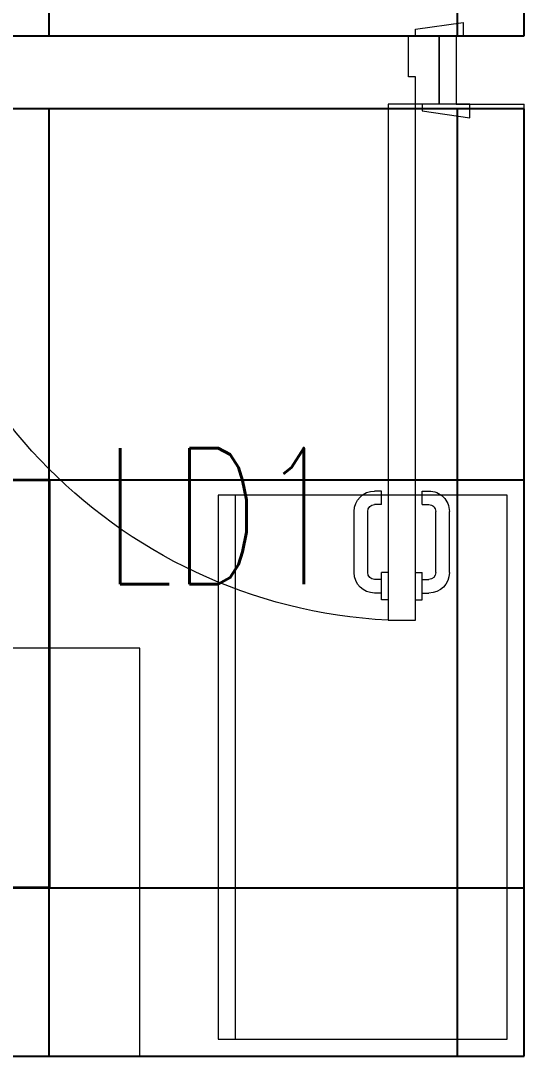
# Model space of a CAD drawing. Header units: inches. Extents: x -12418 to 57169, y -29325 to 19878.
# Drawn here: x 8358 to 9098, y -6247 to -4725 of the extents above; entities that cross this region are included whole.
import ezdxf
from ezdxf.enums import TextEntityAlignment as Align

# ---------------------------------------------------------------- set-up
doc = ezdxf.new("R2010")
doc.units = ezdxf.units.IN
doc.header["$LTSCALE"] = 25
doc.header["$MEASUREMENT"] = 0
doc.linetypes.add('DASHDOT', pattern=[25.4, 12.7, -6.35, 0, -6.35])
doc.layers.get('0').update_dxf_attribs({"color": 8})
doc.layers.add('00-Ground Floor$0$False Ceiling', color=251, linetype='Continuous')
for name, color, linetype, lineweight in [('00-Ground Floor$0$LOADING', 253, 'Continuous', 5), ('00-Ground Floor$0$NEW Wall', 166, 'Continuous', 5), ('00-Ground Floor$0$Walls', 251, 'Continuous', 5), ('00-Ground Floor$0$Wooden Joinery', 251, 'Continuous', 5), ('E-LITE-CIRC-NUMB', 6, 'Continuous', 25), ('E-LITE-CLNG', 150, 'Continuous', 35), ('E-LITE-CLNG-CNDT', 6, 'DASHDOT', 35), ('E-LITE-CTRL', 6, 'Continuous', 25), ('E-LITE-IDEN', 6, 'Continuous', 25)]:
    doc.layers.add(name, color=color, linetype=linetype, lineweight=lineweight)
doc.styles.add('DC_Simplex', font='SIMPLEX.shx', dxfattribs={"width": 0.7})

# ---------------------------------------------------------------- blocks, each defined once
blk = doc.blocks.new('*X470')
at = {"color": 0}
for p, q in [((5, 3), (5, 3)), ((5, 3), (5, 3)), ((5, 3), (5, 3)), ((5, 3), (5, 3)), ((5, 3), (5, 3)), ((5, 3), (5, 3)), ((5, 3), (5, 3)), ((5, 3), (5, 3)), ((5, 3), (5, 3)), ((5, 3), (5, 3)), ((5, 3), (5, 3)), ((5, 3), (5, 3)), ((5, 3), (5, 3)), ((5, 3), (5, 3)), ((5, 3), (5, 3)), ((5, 3), (5, 3)), ((5, 3), (5, 3)), ((5, 3), (5, 3)), ((5, 3), (5, 3)), ((5, 3), (5, 3)), ((5, 3), (5, 3)), ((5, 3), (5, 3)), ((5, 3), (5, 3)), ((5, 3), (5, 3)), ((5, 3), (5, 3)), ((5, 3), (5, 3)), ((5, 3), (5, 3)), ((5, 3), (5, 3)), ((5, 3), (5, 3)), ((5, 3), (5, 3)), ((5, 3), (5, 3)), ((5, 3), (5, 3)), ((5, 3), (5, 3)), ((5, 3), (5, 3)), ((5, 3), (5, 3)), ((5, 3), (5, 3)), ((5, 3), (5, 3)), ((5, 3), (5, 3)), ((5, 3), (5, 3)), ((5, 3), (5, 3)), ((5, 3), (5, 3)), ((5, 3), (5, 3)), ((5, 3), (5, 3)), ((5, 3), (5, 3)), ((5, 3), (5, 3)), ((5, 3), (5, 3)), ((5, 3), (5, 3)), ((5, 3), (5, 3)), ((5, 3), (5, 3)), ((5, 3), (5, 3)), ((5, 3), (5, 3)), ((5, 3), (5, 3)), ((5, 3), (5, 3)), ((5, 3), (5, 3)), ((5, 3), (5, 3)), ((5, 3), (5, 3)), ((5, 3), (5, 3)), ((5, 3), (5, 3)), ((5, 3), (5, 3)), ((5, 3), (5, 3)), ((5, 3), (5, 3)), ((5, 3), (5, 3)), ((5, 3), (5, 3)), ((5, 3), (5, 3)), ((5, 3), (5, 3)), ((5, 3), (5, 3)), ((6, 3), (5, 3)), ((5, 3), (5, 3)), ((6, 3), (5, 3)), ((5, 3), (5, 3)), ((6, 3), (5, 3)), ((5, 3), (5, 3)), ((6, 3), (5, 3)), ((5, 3), (5, 3)), ((5, 3), (5, 3)), ((5, 3), (5, 3)), ((5, 3), (5, 3)), ((5, 3), (5, 3)), ((5, 3), (5, 3)), ((5, 3), (5, 3)), ((5, 3), (5, 3)), ((5, 3), (5, 3)), ((5, 3), (5, 3)), ((5, 3), (5, 3)), ((5, 3), (5, 3)), ((5, 3), (5, 3)), ((5, 3), (5, 3)), ((5, 3), (5, 3)), ((5, 3), (5, 3)), ((5, 3), (5, 3)), ((5, 3), (5, 3)), ((5, 3), (5, 3)), ((5, 3), (5, 3)), ((5, 3), (5, 3)), ((5, 3), (5, 3)), ((5, 3), (5, 3)), ((6, 3), (6, 3)), ((6, 3), (6, 3)), ((6, 3), (6, 3)), ((6, 3), (6, 3)), ((6, 3), (6, 3)), ((6, 3), (6, 3)), ((6, 3), (6, 3)), ((6, 3), (6, 3)), ((6, 3), (6, 3)), ((6, 3), (6, 3)), ((6, 3), (6, 3)), ((6, 3), (6, 3)), ((6, 3), (6, 3)), ((6, 3), (6, 3)), ((6, 3), (6, 3)), ((6, 3), (6, 3)), ((6, 3), (6, 3)), ((6, 3), (6, 3)), ((6, 3), (6, 3)), ((6, 3), (6, 3)), ((6, 3), (6, 3)), ((6, 3), (6, 3)), ((6, 3), (6, 3)), ((6, 3), (6, 3)), ((6, 3), (6, 3)), ((6, 3), (6, 3)), ((6, 3), (6, 3)), ((6, 3), (6, 3)), ((6, 3), (6, 3)), ((6, 3), (6, 3)), ((6, 3), (6, 3)), ((6, 3), (6, 3)), ((6, 3), (6, 3)), ((6, 3), (6, 3)), ((6, 3), (6, 3)), ((6, 3), (6, 3)), ((6, 3), (6, 3)), ((6, 3), (6, 3)), ((6, 3), (6, 3)), ((6, 3), (6, 3)), ((6, 3), (6, 3)), ((6, 3), (6, 3)), ((6, 3), (6, 3)), ((6, 3), (6, 3)), ((6, 3), (6, 3)), ((6, 3), (6, 3)), ((6, 3), (6, 3)), ((6, 3), (6, 3)), ((6, 3), (6, 3)), ((6, 3), (6, 3)), ((6, 3), (6, 3)), ((6, 3), (6, 3)), ((6, 3), (6, 3)), ((6, 3), (6, 3)), ((6, 3), (6, 3)), ((6, 3), (6, 3)), ((6, 3), (6, 3)), ((6, 3), (6, 3)), ((6, 3), (6, 3)), ((6, 3), (6, 3)), ((6, 3), (6, 3)), ((6, 3), (6, 3)), ((6, 3), (6, 3)), ((6, 3), (6, 3)), ((6, 3), (6, 3)), ((6, 3), (6, 3)), ((6, 3), (6, 3)), ((6, 3), (6, 3)), ((6, 3), (6, 3)), ((6, 3), (6, 3)), ((6, 3), (6, 3)), ((6, 3), (6, 3)), ((6, 3), (6, 3)), ((6, 3), (6, 3)), ((6, 3), (6, 3)), ((6, 3), (6, 3)), ((6, 3), (6, 3)), ((6, 3), (6, 3)), ((6, 3), (6, 3)), ((6, 3), (6, 3)), ((6, 3), (6, 3)), ((6, 3), (6, 3)), ((6, 3), (6, 3)), ((6, 3), (6, 3)), ((6, 3), (6, 3)), ((6, 3), (6, 3)), ((6, 3), (6, 3)), ((6, 3), (6, 3)), ((6, 3), (6, 3)), ((6, 3), (6, 3)), ((6, 3), (6, 3)), ((6, 3), (6, 3)), ((6, 3), (6, 3)), ((6, 3), (6, 3)), ((6, 3), (6, 3)), ((6, 3), (6, 3)), ((6, 3), (6, 3)), ((6, 3), (6, 3)), ((6, 3), (6, 3)), ((6, 3), (6, 3)), ((6, 3), (6, 3)), ((6, 3), (6, 3)), ((6, 3), (6, 3)), ((6, 3), (6, 3)), ((6, 3), (6, 3)), ((6, 3), (6, 3)), ((6, 3), (6, 3)), ((6, 3), (6, 3)), ((6, 3), (6, 3)), ((6, 3), (6, 3)), ((6, 3), (6, 3)), ((6, 3), (6, 3)), ((6, 3), (6, 3)), ((6, 3), (6, 3)), ((6, 3), (6, 3)), ((6, 3), (6, 3)), ((6, 3), (6, 3)), ((6, 3), (6, 3)), ((6, 3), (6, 3)), ((6, 3), (6, 3)), ((6, 3), (6, 3)), ((6, 3), (6, 3)), ((6, 3), (6, 3)), ((6, 3), (6, 3)), ((6, 3), (6, 3)), ((6, 3), (6, 3)), ((6, 3), (6, 3)), ((6, 3), (6, 3)), ((6, 3), (6, 3)), ((6, 3), (6, 3)), ((6, 3), (6, 3)), ((6, 3), (6, 3)), ((6, 3), (6, 3)), ((6, 3), (6, 3)), ((6, 3), (6, 3)), ((6, 3), (6, 3)), ((6, 3), (6, 3)), ((6, 3), (6, 3)), ((6, 3), (6, 3)), ((6, 3), (6, 3)), ((6, 3), (6, 3)), ((6, 3), (6, 3)), ((6, 3), (6, 3)), ((6, 3), (6, 3)), ((6, 3), (6, 3)), ((6, 3), (6, 3)), ((6, 3), (6, 3)), ((6, 3), (6, 3)), ((6, 3), (6, 3)), ((6, 3), (6, 3)), ((6, 3), (6, 3)), ((6, 3), (6, 3)), ((6, 3), (6, 3)), ((6, 3), (6, 3)), ((6, 3), (6, 3)), ((6, 3), (6, 3)), ((6, 3), (6, 3)), ((6, 3), (6, 3)), ((6, 3), (6, 3)), ((6, 3), (6, 3)), ((6, 3), (6, 3)), ((6, 3), (6, 3)), ((6, 3), (6, 3)), ((6, 3), (6, 3)), ((6, 3), (6, 3)), ((6, 3), (6, 3)), ((6, 3), (6, 3)), ((6, 3), (6, 3)), ((6, 3), (6, 3)), ((6, 3), (6, 3)), ((6, 3), (6, 3)), ((6, 3), (6, 3)), ((6, 3), (6, 3)), ((6, 3), (6, 3)), ((6, 3), (6, 3)), ((6, 3), (6, 3)), ((6, 3), (6, 3)), ((6, 3), (6, 3)), ((6, 3), (6, 3)), ((6, 3), (6, 3)), ((6, 3), (6, 3)), ((6, 3), (6, 3)), ((6, 3), (6, 3)), ((6, 3), (6, 3)), ((6, 3), (6, 3)), ((6, 3), (6, 3)), ((6, 3), (6, 3)), ((6, 3), (6, 3)), ((6, 3), (6, 3)), ((6, 3), (6, 3)), ((6, 3), (6, 3)), ((6, 3), (6, 3)), ((6, 3), (6, 3)), ((6, 3), (6, 3)), ((6, 3), (6, 3)), ((6, 3), (6, 3)), ((6, 3), (6, 3)), ((6, 3), (6, 3)), ((6, 3), (6, 3)), ((6, 3), (6, 3)), ((6, 3), (6, 3)), ((6, 3), (6, 3)), ((6, 3), (6, 3)), ((6, 3), (6, 3)), ((6, 3), (5, 3)), ((6, 3), (5, 3)), ((6, 3), (5, 3)), ((6, 3), (5, 3)), ((6, 3), (5, 3)), ((6, 3), (6, 3)), ((6, 3), (6, 3)), ((6, 3), (6, 3)), ((6, 3), (6, 3)), ((6, 3), (6, 3)), ((6, 3), (6, 3)), ((6, 3), (6, 3)), ((6, 3), (6, 3)), ((6, 3), (6, 3)), ((6, 3), (6, 3)), ((6, 3), (6, 3)), ((6, 3), (6, 3)), ((6, 3), (6, 3)), ((6, 3), (6, 3)), ((6, 3), (6, 3)), ((6, 3), (6, 3)), ((6, 3), (6, 3)), ((6, 3), (6, 3)), ((6, 3), (6, 3)), ((6, 3), (6, 3)), ((6, 3), (6, 3)), ((6, 3), (6, 3)), ((6, 3), (6, 3)), ((6, 3), (6, 3)), ((6, 3), (6, 3)), ((6, 3), (6, 3)), ((6, 3), (6, 3)), ((6, 3), (6, 3)), ((6, 3), (6, 3)), ((6, 3), (6, 3)), ((6, 3), (6, 3)), ((6, 3), (6, 3)), ((6, 3), (6, 3)), ((6, 3), (6, 3)), ((6, 3), (6, 3)), ((6, 3), (6, 3)), ((6, 3), (6, 3)), ((6, 3), (6, 3)), ((6, 3), (6, 3)), ((6, 3), (6, 3)), ((6, 3), (6, 3)), ((6, 3), (6, 3)), ((6, 3), (6, 3)), ((6, 3), (6, 3)), ((6, 3), (6, 3)), ((6, 3), (6, 3)), ((6, 3), (6, 3)), ((6, 3), (6, 3)), ((6, 3), (6, 3)), ((6, 3), (6, 3)), ((6, 3), (6, 3)), ((6, 3), (6, 3)), ((6, 3), (6, 3)), ((6, 3), (6, 3)), ((6, 3), (6, 3)), ((6, 3), (6, 3)), ((6, 3), (6, 3)), ((6, 3), (6, 3)), ((6, 3), (6, 3)), ((6, 3), (6, 3)), ((6, 3), (6, 3)), ((6, 3), (6, 3)), ((6, 3), (6, 3)), ((6, 3), (6, 3)), ((6, 3), (6, 3)), ((6, 3), (6, 3)), ((6, 3), (6, 3)), ((6, 3), (6, 3)), ((6, 3), (6, 3)), ((6, 3), (6, 3)), ((6, 3), (6, 3)), ((6, 3), (6, 3)), ((6, 3), (6, 3)), ((6, 3), (6, 3)), ((6, 3), (6, 3)), ((6, 3), (6, 3)), ((6, 3), (6, 3)), ((6, 3), (6, 3)), ((6, 3), (6, 3)), ((6, 3), (6, 3)), ((6, 3), (6, 3)), ((6, 3), (6, 3)), ((6, 3), (6, 3)), ((6, 3), (6, 3)), ((6, 3), (6, 3)), ((6, 3), (6, 3)), ((6, 3), (6, 3)), ((6, 3), (6, 3)), ((6, 3), (6, 3)), ((6, 3), (6, 3)), ((6, 3), (6, 3)), ((6, 3), (6, 3)), ((6, 3), (6, 3)), ((6, 3), (6, 3)), ((6, 3), (6, 3)), ((6, 3), (6, 3)), ((6, 3), (6, 3)), ((6, 3), (6, 3)), ((6, 3), (6, 3)), ((6, 3), (6, 3)), ((6, 3), (6, 3)), ((6, 3), (6, 3)), ((6, 3), (6, 3)), ((6, 3), (6, 3)), ((6, 3), (6, 3)), ((6, 3), (6, 3)), ((6, 3), (6, 3)), ((6, 3), (6, 3)), ((6, 3), (6, 3)), ((6, 3), (6, 3)), ((6, 3), (6, 3)), ((6, 3), (6, 3)), ((6, 3), (6, 3)), ((6, 3), (6, 3)), ((6, 3), (6, 3)), ((6, 3), (6, 3)), ((6, 3), (6, 3)), ((6, 3), (6, 3)), ((6, 3), (6, 3)), ((6, 3), (6, 3)), ((6, 3), (6, 3)), ((6, 3), (6, 3)), ((6, 3), (6, 3)), ((6, 3), (6, 3)), ((6, 3), (6, 3)), ((6, 3), (6, 3)), ((6, 3), (6, 3)), ((6, 3), (6, 3)), ((6, 3), (6, 3)), ((6, 3), (6, 3)), ((6, 3), (6, 3)), ((6, 3), (6, 3)), ((6, 3), (6, 3)), ((6, 3), (6, 3)), ((6, 3), (6, 3)), ((6, 3), (6, 3)), ((6, 3), (6, 3)), ((6, 3), (6, 3)), ((6, 3), (6, 3)), ((6, 3), (6, 3)), ((6, 3), (6, 3)), ((6, 3), (6, 3)), ((6, 3), (6, 3)), ((6, 3), (6, 3)), ((6, 3), (6, 3)), ((6, 3), (6, 3)), ((6, 3), (6, 3)), ((6, 3), (6, 3)), ((6, 3), (6, 3)), ((6, 3), (6, 3)), ((6, 3), (6, 3)), ((6, 3), (6, 3)), ((6, 3), (6, 3)), ((6, 3), (6, 3)), ((6, 3), (6, 3)), ((6, 3), (6, 3)), ((6, 3), (6, 3)), ((6, 3), (6, 3)), ((6, 3), (6, 3)), ((6, 3), (6, 3)), ((6, 3), (6, 3)), ((6, 3), (6, 3)), ((6, 3), (6, 3)), ((6, 3), (6, 3)), ((6, 3), (6, 3)), ((6, 3), (6, 3)), ((6, 3), (6, 3)), ((6, 3), (6, 3)), ((6, 3), (6, 3)), ((6, 3), (6, 3)), ((6, 3), (6, 3)), ((6, 3), (6, 3)), ((6, 3), (6, 3)), ((6, 3), (6, 3)), ((6, 3), (6, 3)), ((6, 3), (6, 3)), ((6, 3), (6, 3)), ((6, 3), (6, 3)), ((6, 3), (6, 3)), ((6, 3), (6, 3)), ((6, 3), (6, 3)), ((6, 3), (6, 3)), ((6, 3), (6, 3)), ((6, 3), (6, 3)), ((6, 3), (6, 3)), ((6, 3), (6, 3)), ((6, 3), (6, 3)), ((6, 3), (6, 3)), ((6, 3), (6, 3)), ((6, 3), (6, 3)), ((6, 3), (6, 3)), ((6, 3), (6, 3)), ((6, 3), (6, 3)), ((6, 3), (6, 3)), ((6, 3), (6, 3)), ((6, 3), (6, 3)), ((6, 3), (6, 3)), ((6, 3), (6, 3)), ((6, 3), (6, 3)), ((6, 3), (6, 3)), ((6, 3), (6, 3)), ((6, 3), (6, 3)), ((6, 3), (6, 3)), ((6, 3), (6, 3)), ((6, 3), (6, 3)), ((6, 3), (6, 3)), ((6, 3), (6, 3)), ((6, 3), (6, 3)), ((6, 3), (6, 3)), ((6, 3), (6, 3)), ((6, 3), (6, 3)), ((6, 3), (6, 3)), ((6, 3), (6, 3)), ((6, 3), (6, 3)), ((6, 3), (6, 3)), ((6, 3), (6, 3)), ((6, 3), (6, 3)), ((6, 3), (6, 3)), ((6, 3), (6, 3)), ((6, 3), (6, 3)), ((6, 3), (6, 3)), ((6, 3), (6, 3)), ((6, 3), (6, 3)), ((6, 3), (6, 3)), ((6, 3), (6, 3)), ((6, 3), (6, 3)), ((6, 3), (6, 3)), ((6, 3), (6, 3)), ((6, 3), (6, 3)), ((6, 3), (6, 3)), ((6, 3), (6, 3)), ((6, 3), (6, 3)), ((6, 3), (6, 3)), ((6, 3), (6, 3)), ((6, 3), (6, 3)), ((6, 3), (6, 3)), ((6, 3), (6, 3)), ((6, 3), (6, 3)), ((6, 3), (6, 3)), ((6, 3), (6, 3)), ((6, 3), (6, 3)), ((6, 3), (6, 3)), ((6, 3), (6, 3)), ((6, 3), (6, 3)), ((6, 3), (6, 3)), ((6, 3), (6, 3)), ((6, 3), (6, 3)), ((6, 3), (6, 3)), ((6, 3), (6, 3)), ((6, 3), (6, 3)), ((6, 3), (6, 3)), ((6, 3), (6, 3)), ((6, 3), (6, 3)), ((6, 3), (6, 3)), ((6, 3), (6, 3)), ((6, 3), (6, 3)), ((6, 3), (6, 3)), ((6, 3), (6, 3)), ((6, 3), (6, 3)), ((6, 3), (6, 3)), ((6, 3), (6, 3)), ((6, 3), (6, 3)), ((6, 3), (6, 3)), ((6, 3), (6, 3)), ((6, 3), (6, 3)), ((6, 3), (6, 3)), ((6, 3), (6, 3)), ((6, 3), (6, 3)), ((6, 3), (6, 3)), ((6, 3), (6, 3)), ((6, 3), (6, 3)), ((6, 3), (6, 3)), ((6, 3), (6, 3)), ((6, 3), (6, 3)), ((6, 3), (6, 3)), ((6, 3), (6, 3)), ((6, 3), (6, 3)), ((6, 3), (6, 3)), ((6, 3), (6, 3)), ((6, 3), (6, 3)), ((6, 3), (6, 3)), ((6, 3), (6, 3)), ((6, 3), (6, 3)), ((6, 3), (6, 3)), ((6, 3), (6, 3)), ((6, 3), (6, 3)), ((6, 3), (6, 3)), ((6, 3), (6, 3)), ((6, 3), (6, 3)), ((6, 3), (6, 3)), ((6, 3), (6, 3)), ((6, 3), (6, 3)), ((6, 3), (6, 3)), ((6, 3), (6, 3)), ((6, 3), (6, 3)), ((6, 3), (6, 3)), ((6, 3), (6, 3)), ((6, 3), (6, 3)), ((6, 3), (6, 3)), ((6, 3), (6, 3)), ((6, 3), (6, 3)), ((6, 3), (6, 3)), ((6, 3), (6, 3)), ((6, 3), (6, 3)), ((6, 3), (6, 3)), ((6, 3), (6, 3)), ((6, 3), (6, 3)), ((6, 3), (6, 3)), ((6, 3), (6, 3)), ((6, 3), (6, 3)), ((6, 3), (6, 3)), ((6, 3), (6, 3)), ((6, 3), (6, 3)), ((6, 3), (6, 3)), ((6, 3), (6, 3)), ((6, 3), (6, 3)), ((6, 3), (6, 3))]:
    blk.add_line(p, q, dxfattribs=at)
blk = doc.blocks.new('*X471')
at = {"color": 0}
for p, q in [((13, 1), (13, 1)), ((13, 1), (13, 1)), ((13, 1), (13, 1)), ((13, 1), (13, 1)), ((13, 1), (13, 1)), ((13, 1), (13, 1)), ((13, 1), (13, 1)), ((13, 1), (13, 1)), ((13, 1), (13, 1)), ((13, 1), (13, 1)), ((13, 1), (13, 1)), ((13, 1), (13, 1)), ((13, 1), (13, 1)), ((13, 1), (13, 1)), ((13, 1), (13, 1)), ((13, 1), (14, 1)), ((13, 1), (14, 1)), ((13, 1), (14, 1)), ((13, 1), (13, 1)), ((13, 1), (13, 1)), ((13, 1), (13, 1)), ((13, 1), (13, 1)), ((13, 1), (13, 1)), ((13, 1), (13, 1)), ((13, 1), (13, 1)), ((13, 1), (13, 1)), ((13, 1), (13, 1)), ((13, 1), (13, 1)), ((13, 1), (13, 1)), ((13, 1), (13, 1)), ((13, 1), (13, 1)), ((13, 1), (13, 1)), ((13, 1), (13, 1)), ((13, 1), (13, 1)), ((13, 1), (13, 1)), ((13, 1), (13, 1)), ((13, 1), (13, 1)), ((13, 1), (13, 1)), ((13, 1), (13, 1)), ((13, 1), (13, 1)), ((13, 1), (13, 1)), ((13, 1), (13, 1)), ((13, 1), (13, 1)), ((13, 1), (13, 1)), ((13, 1), (13, 1)), ((13, 1), (13, 1)), ((13, 1), (13, 1)), ((13, 1), (13, 1)), ((13, 1), (13, 1)), ((13, 1), (13, 1)), ((13, 1), (13, 1)), ((13, 1), (13, 1)), ((13, 1), (13, 1)), ((13, 1), (13, 1)), ((13, 1), (13, 1)), ((13, 1), (13, 1)), ((13, 1), (13, 1)), ((13, 1), (13, 1)), ((13, 1), (13, 1)), ((13, 1), (13, 1)), ((13, 1), (13, 1)), ((13, 1), (13, 1)), ((13, 1), (13, 1)), ((13, 1), (13, 1)), ((13, 1), (13, 1)), ((13, 1), (13, 1)), ((13, 1), (13, 1)), ((13, 1), (13, 1)), ((13, 1), (13, 1)), ((13, 1), (13, 1)), ((13, 1), (13, 1)), ((13, 1), (13, 1)), ((13, 1), (13, 1)), ((13, 1), (13, 1)), ((13, 1), (13, 1)), ((13, 1), (13, 1)), ((13, 1), (13, 1)), ((13, 1), (13, 1)), ((13, 1), (13, 1)), ((13, 1), (13, 1)), ((13, 1), (13, 1)), ((13, 1), (13, 1)), ((13, 1), (13, 1)), ((13, 1), (13, 1)), ((13, 1), (13, 1)), ((13, 1), (13, 1)), ((13, 1), (13, 1)), ((13, 1), (13, 1)), ((13, 1), (13, 1)), ((13, 1), (13, 1)), ((13, 1), (13, 1)), ((13, 1), (13, 1)), ((13, 1), (13, 1)), ((13, 1), (13, 1)), ((13, 1), (13, 1)), ((13, 1), (13, 1)), ((13, 1), (13, 1)), ((13, 1), (13, 1)), ((13, 1), (13, 1)), ((13, 1), (13, 1)), ((13, 1), (13, 1)), ((13, 1), (13, 1)), ((13, 1), (13, 1)), ((13, 1), (13, 1)), ((13, 1), (13, 1)), ((13, 1), (13, 1)), ((13, 1), (13, 1)), ((13, 1), (13, 1)), ((13, 1), (13, 1)), ((13, 1), (13, 1)), ((13, 1), (13, 1)), ((13, 1), (13, 1)), ((13, 1), (13, 1)), ((13, 1), (13, 1)), ((13, 1), (13, 1)), ((13, 1), (13, 1)), ((13, 1), (13, 1)), ((13, 1), (13, 1)), ((13, 1), (13, 1)), ((13, 1), (13, 1)), ((13, 1), (13, 1)), ((13, 1), (13, 1)), ((13, 1), (13, 1)), ((13, 1), (14, 1)), ((13, 0), (13, 0)), ((13, 0), (13, 0)), ((13, 0), (13, 0)), ((13, 0), (13, 0)), ((13, 0), (13, 0)), ((13, 0), (13, 0)), ((13, 0), (13, 0)), ((13, 0), (13, 0)), ((13, 0), (13, 0)), ((13, 0), (13, 0)), ((13, 0), (13, 0)), ((13, 0), (13, 0)), ((13, 0), (13, 0)), ((13, 0), (13, 0)), ((13, 0), (13, 0)), ((13, 0), (13, 0)), ((13, 0), (13, 0)), ((13, 0), (13, 0)), ((13, 0), (13, 0)), ((13, 0), (13, 0)), ((13, 0), (13, 0)), ((13, 0), (13, 0)), ((13, 0), (13, 0)), ((13, 0), (13, 0)), ((13, 0), (13, 0)), ((13, 0), (13, 0)), ((13, 0), (13, 0)), ((13, 0), (13, 0)), ((13, 0), (13, 0)), ((13, 0), (13, 0)), ((13, 0), (13, 0)), ((13, 0), (13, 0)), ((13, 0), (13, 0)), ((13, 0), (13, 0)), ((13, 0), (13, 0)), ((13, 0), (13, 0)), ((13, 0), (13, 0)), ((13, 0), (13, 0)), ((13, 0), (13, 0)), ((13, 0), (13, 0)), ((13, 0), (13, 0)), ((13, 0), (13, 0)), ((13, 0), (13, 0)), ((13, 0), (13, 0)), ((13, 0), (13, 0)), ((13, 0), (13, 0)), ((13, 0), (13, 0)), ((13, 0), (13, 0)), ((13, 0), (14, 0)), ((13, 0), (14, 0)), ((13, 0), (13, 0)), ((13, 0), (14, 0)), ((14, 1), (14, 1)), ((14, 1), (14, 1)), ((14, 1), (14, 1)), ((14, 1), (14, 1)), ((14, 1), (14, 1)), ((14, 1), (14, 1)), ((14, 1), (14, 1)), ((14, 1), (14, 1)), ((14, 1), (14, 1)), ((14, 1), (14, 1)), ((14, 1), (14, 1)), ((14, 1), (14, 1)), ((14, 1), (14, 1)), ((14, 1), (14, 1)), ((14, 1), (14, 1)), ((14, 1), (14, 1)), ((14, 1), (14, 1)), ((14, 1), (14, 1)), ((14, 1), (14, 1)), ((14, 1), (14, 1)), ((14, 1), (14, 1)), ((14, 1), (14, 1)), ((14, 1), (14, 1)), ((14, 1), (14, 1)), ((14, 1), (14, 1)), ((14, 1), (14, 1)), ((14, 1), (14, 1)), ((14, 1), (14, 1)), ((14, 1), (14, 1)), ((14, 1), (14, 1)), ((14, 1), (14, 1)), ((14, 1), (14, 1)), ((14, 1), (14, 1)), ((14, 1), (14, 1)), ((14, 1), (14, 1)), ((14, 1), (14, 1)), ((14, 1), (14, 1)), ((14, 1), (14, 1)), ((14, 1), (14, 1)), ((14, 1), (14, 1)), ((14, 1), (14, 1)), ((14, 1), (14, 1)), ((14, 1), (14, 1)), ((14, 1), (14, 1)), ((14, 1), (14, 1)), ((14, 1), (14, 1)), ((14, 1), (14, 1)), ((14, 1), (14, 1)), ((14, 1), (14, 1)), ((14, 1), (14, 1)), ((14, 1), (14, 1)), ((14, 1), (14, 1)), ((14, 1), (14, 1)), ((14, 1), (14, 1)), ((14, 1), (14, 1)), ((14, 1), (14, 1)), ((14, 1), (14, 1)), ((14, 1), (14, 1)), ((14, 1), (14, 1)), ((14, 1), (14, 1)), ((14, 1), (14, 1)), ((14, 1), (14, 1)), ((14, 1), (14, 1)), ((14, 1), (14, 1)), ((14, 1), (14, 1)), ((14, 1), (14, 1)), ((14, 1), (14, 1)), ((14, 1), (14, 1)), ((14, 1), (14, 1)), ((14, 1), (14, 1)), ((14, 1), (14, 1)), ((14, 1), (14, 1)), ((14, 1), (14, 1)), ((14, 1), (14, 1)), ((14, 1), (14, 1)), ((14, 1), (14, 1)), ((14, 1), (14, 1)), ((14, 1), (14, 1)), ((14, 1), (14, 1)), ((14, 1), (14, 1)), ((14, 1), (14, 1)), ((14, 1), (14, 1)), ((14, 1), (14, 1)), ((14, 1), (14, 1)), ((14, 1), (14, 1)), ((14, 1), (14, 1)), ((14, 1), (14, 1)), ((14, 1), (14, 1)), ((14, 1), (14, 1)), ((14, 1), (14, 1)), ((14, 1), (14, 1)), ((14, 1), (14, 1)), ((14, 1), (14, 1)), ((14, 1), (14, 1)), ((14, 0), (14, 0)), ((14, 0), (14, 0)), ((14, 0), (14, 0)), ((14, 0), (14, 0)), ((14, 0), (14, 0)), ((14, 0), (14, 0)), ((14, 0), (14, 0)), ((14, 0), (14, 0)), ((14, 0), (14, 0)), ((14, 0), (14, 0)), ((14, 0), (14, 0)), ((14, 0), (14, 0)), ((14, 0), (14, 0)), ((14, 0), (14, 0)), ((14, 0), (14, 0)), ((14, 0), (14, 0)), ((14, 0), (14, 0)), ((14, 0), (14, 0)), ((14, 0), (14, 0)), ((14, 0), (14, 0)), ((14, 0), (14, 0)), ((14, 0), (14, 0)), ((14, 0), (14, 0)), ((14, 0), (14, 0)), ((14, 0), (14, 0)), ((14, 0), (14, 0)), ((14, 0), (14, 0)), ((14, 0), (14, 0)), ((14, 0), (14, 0)), ((14, 0), (14, 0)), ((14, 0), (14, 0)), ((14, 0), (14, 0)), ((14, 0), (14, 0)), ((14, 0), (14, 0)), ((14, 0), (14, 0)), ((14, 0), (14, 0)), ((14, 0), (14, 0)), ((14, 0), (14, 0)), ((14, 0), (14, 0)), ((14, 0), (14, 0)), ((14, 0), (14, 0)), ((14, 0), (14, 0)), ((14, 0), (14, 0)), ((14, 0), (14, 0)), ((14, 0), (14, 0)), ((14, 0), (14, 0)), ((14, 0), (14, 0)), ((14, 0), (14, 0)), ((13, 0), (13, 0)), ((13, 0), (14, 0)), ((13, 0), (13, 0)), ((13, 0), (14, 0)), ((13, 0), (13, 0)), ((13, 0), (14, 0)), ((13, 0), (13, 0)), ((13, 0), (13, 0)), ((13, 0), (13, 0)), ((13, 0), (13, 0)), ((13, 0), (14, 0)), ((13, 0), (13, 0)), ((13, 0), (14, 0)), ((13, 0), (13, 0)), ((13, 0), (14, 0)), ((13, 0), (13, 0)), ((13, 0), (14, 0)), ((13, 0), (13, 0)), ((13, 0), (14, 0)), ((13, 0), (13, 0)), ((13, 0), (14, 0)), ((13, 0), (13, 0)), ((13, 0), (14, 0)), ((13, 0), (13, 0)), ((13, 0), (13, 0)), ((13, 0), (13, 0)), ((13, 0), (14, 0)), ((13, 0), (13, 0)), ((13, 0), (14, 0)), ((13, 0), (13, 0)), ((13, 0), (14, 0)), ((13, 0), (13, 0)), ((13, 0), (14, 0)), ((13, 0), (13, 0)), ((13, 0), (13, 0)), ((13, 0), (13, 0)), ((13, 0), (13, 0)), ((13, 0), (13, 0)), ((13, 0), (13, 0)), ((13, 0), (13, 0)), ((13, 0), (13, 0)), ((13, 0), (13, 0)), ((13, 0), (13, 0)), ((13, 0), (13, 0)), ((13, 0), (13, 0)), ((13, 0), (13, 0)), ((13, 0), (13, 0)), ((13, 0), (13, 0)), ((13, 0), (13, 0)), ((13, 0), (13, 0)), ((13, 0), (13, 0)), ((13, 0), (13, 0)), ((13, 0), (13, 0)), ((13, 0), (13, 0)), ((13, 0), (13, 0)), ((13, 0), (13, 0)), ((13, 0), (13, 0)), ((13, 0), (13, 0)), ((13, 0), (13, 0)), ((13, 0), (13, 0)), ((13, 0), (13, 0)), ((13, 0), (13, 0)), ((13, 0), (13, 0)), ((13, 0), (13, 0)), ((13, -1), (13, -1)), ((13, -1), (13, -1)), ((13, -1), (13, -1)), ((13, -1), (13, -1)), ((13, -1), (13, -1)), ((13, -1), (14, -1)), ((13, -1), (13, -1)), ((14, 0), (14, 0)), ((14, 0), (14, 0)), ((14, 0), (14, 0)), ((14, 0), (14, 0)), ((14, 0), (14, 0)), ((14, 0), (14, 0)), ((14, 0), (14, 0)), ((14, 0), (14, 0)), ((14, 0), (14, 0)), ((14, 0), (14, 0)), ((14, 0), (14, 0)), ((14, 0), (14, 0)), ((14, 0), (14, 0)), ((14, 0), (14, 0)), ((14, 0), (14, 0)), ((13, 0), (14, 0)), ((14, 0), (14, 0)), ((14, 0), (14, 0)), ((14, 0), (14, 0)), ((14, 0), (14, 0)), ((14, 0), (14, 0)), ((14, 0), (14, 0)), ((14, 0), (14, 0)), ((14, 0), (14, 0)), ((14, 0), (14, 0)), ((14, 0), (14, 0)), ((14, 0), (14, 0)), ((14, 0), (14, 0)), ((14, 0), (14, 0)), ((14, 0), (14, 0)), ((14, 0), (14, 0)), ((14, 0), (14, 0)), ((14, 0), (14, 0)), ((14, 0), (14, 0)), ((14, 0), (14, 0)), ((14, 0), (14, 0)), ((14, 0), (14, 0)), ((14, 0), (14, 0)), ((14, 0), (14, 0)), ((14, 0), (14, 0)), ((14, 0), (14, 0)), ((14, 0), (14, 0)), ((14, 0), (14, 0)), ((14, 0), (14, 0)), ((14, 0), (14, 0)), ((14, 0), (14, 0)), ((14, 0), (14, 0)), ((14, 0), (14, 0)), ((14, 0), (14, 0)), ((14, 0), (14, 0)), ((14, -1), (14, -1)), ((14, -1), (14, -1)), ((14, -1), (14, -1)), ((14, -1), (14, -1)), ((14, -1), (14, -1))]:
    blk.add_line(p, q, dxfattribs=at)
blk = doc.blocks.new('00-Ground Floor$0$GF21032-P')
for p, q in [((-0.4, 0.425), (-0.4, 0)), ((0.4, 0.425), (-0.4, 0.425)), ((0.4, 0), (0.4, 0.425)), ((-0.4, 0.025), (0.4, 0.025)), ((-0.4, 0), (0.4, 0))]:
    blk.add_line(p, q)
for points in [[(0.4, 0.425), (0.4, 0.425), (0.4, 0.425), (0.4, 0.425), (0.4, 0.425), (0.4, 0.425), (0.4, 0.425), (0.4, 0.425), (0.4, 0.425), (0.4, 0.425), (0.4, 0.425), (0.4, 0.425), (0.4, 0.425), (0.4, 0.425), (0.4, 0.425), (0.4, 0.425), (0.4, 0.425), (0.4, 0.425), (0.4, 0.425), (0.4, 0.425), (0.4, 0.425), (0.4, 0.425), (0.4, 0.425), (0.4, 0.425), (0.4, 0.425), (0.4, 0.425), (0.4, 0.425), (0.4, 0.425), (0.4, 0.425), (0.4, 0.425), (0.4, 0.425), (0.4, 0.425), (0.4, 0.425), (0.4, 0.425), (0.4, 0.425), (0.4, 0.425), (0.4, 0.425), (0.4, 0.425), (0.4, 0.425), (0.4, 0.425), (0.4, 0.425), (0.4, 0.425), (0.4, 0.425), (0.4, 0.425), (0.4, 0.425), (0.4, 0.425), (0.4, 0.425), (0.4, 0.425), (0.4, 0.425), (0.4, 0.425), (0.4, 0.425), (0.4, 0.425), (0.4, 0.425), (0.4, 0.425), (0.4, 0.425), (0.4, 0.425), (0.4, 0.425), (0.4, 0.425), (0.4, 0.425), (0.4, 0.425), (0.4, 0.425), (0.4, 0.425), (0.4, 0.425), (0.4, 0.425), (0.4, 0.425), (0.4, 0.425), (0.4, 0.425), (0.4, 0.425), (0.4, 0.425), (0.4, 0.425), (0.4, 0.425), (0.4, 0.425), (0.4, 0.425), (0.4, 0.425), (0.4, 0.425), (0.4, 0.425), (0.4, 0.425), (0.4, 0.425), (0.4, 0.425), (0.4, 0.425), (0.4, 0.425), (0.4, 0.425), (0.4, 0.425), (0.4, 0.425), (0.4, 0.425), (0.4, 0.425), (0.4, 0.425), (0.4, 0.425), (0.4, 0.425), (0.4, 0.425), (0.4, 0.425), (0.4, 0.425), (0.4, 0.425), (0.4, 0.425), (0.4, 0.425), (0.4, 0.425), (0.4, 0.425), (0.4, 0.425), (0.4, 0.425), (0.4, 0.425), (0.4, 0.425), (0.4, 0.425), (0.4, 0.425), (0.4, 0.425), (0.4, 0.425), (0.4, 0.425), (0.4, 0.425), (0.4, 0.425), (0.4, 0.425), (0.4, 0.425), (0.4, 0.425), (0.4, 0.425), (0.4, 0.425), (0.4, 0.425), (0.4, 0.425), (0.4, 0.425), (0.4, 0.425), (0.4, 0.425), (0.4, 0.425), (0.4, 0.425), (0.4, 0.425), (0.4, 0.425), (0.4, 0.425), (0.4, 0.425), (0.4, 0.425), (0.4, 0.425), (0.4, 0.425), (0.4, 0.425), (0.4, 0.425), (0.4, 0.425), (0.4, 0.425), (0.4, 0.425), (0.4, 0.425), (0.4, 0.425), (0.4, 0.425), (0.4, 0.425), (0.4, 0.425), (0.4, 0.425), (0.4, 0.425), (0.4, 0.425), (0.4, 0.425), (0.4, 0.425), (0.4, 0.425), (0.4, 0.425), (0.4, 0.425), (0.4, 0.425), (0.4, 0.425), (0.4, 0.425), (0.4, 0.425), (0.4, 0.425), (0.4, 0.425), (0.4, 0.425), (0.4, 0.425), (0.4, 0.425), (0.4, 0.425), (0.4, 0.425), (0.4, 0.425), (0.4, 0.425), (0.4, 0.425), (0.4, 0.425), (0.4, 0.425), (0.4, 0.425), (0.4, 0.425), (0.4, 0.425), (0.4, 0.425), (0.4, 0.425), (0.4, 0.425), (0.4, 0.425), (0.4, 0.425), (0.4, 0.425), (0.4, 0.425), (0.4, 0.425), (0.4, 0.425), (0.4, 0.425), (0.4, 0.425), (0.4, 0.425), (0.4, 0.425), (0.4, 0.425), (0.4, 0.425), (0.4, 0.425), (0.4, 0.425), (0.4, 0.425), (0.4, 0.425), (0.4, 0.425), (0.4, 0.425), (0.4, 0.425), (0.4, 0.425), (0.4, 0.425), (0.4, 0.425), (0.4, 0.425), (0.4, 0.425), (0.4, 0.425), (0.4, 0.425), (0.4, 0.425), (0.4, 0.425), (0.4, 0.425), (0.4, 0.425), (0.4, 0.425), (0.4, 0.425), (0.4, 0.425), (0.4, 0.425), (0.4, 0.425), (0.4, 0.425), (0.4, 0.425), (0.4, 0.425), (0.4, 0.425), (0.4, 0.425), (0.4, 0.425), (0.4, 0.425), (0.4, 0.425), (0.4, 0.425), (0.4, 0.425), (0.4, 0.425), (0.4, 0.425), (0.4, 0.425), (0.4, 0.425), (0.4, 0.425), (0.4, 0.425), (0.4, 0.425)], [(0.4, 0.425), (0.4, 0.425), (0.4, 0.425), (0.4, 0.425), (0.4, 0.425), (0.4, 0.425), (0.4, 0.425), (0.4, 0.425), (0.4, 0.425), (0.4, 0.425), (0.4, 0.425), (0.4, 0.425), (0.4, 0.425), (0.4, 0.425), (0.4, 0.425), (0.4, 0.425), (0.4, 0.425), (0.4, 0.425), (0.4, 0.425), (0.4, 0.425), (0.4, 0.425), (0.4, 0.425), (0.4, 0.425), (0.4, 0.425), (0.4, 0.425), (0.4, 0.425), (0.4, 0.425), (0.4, 0.425), (0.4, 0.425), (0.4, 0.425), (0.4, 0.425), (0.4, 0.425), (0.4, 0.425), (0.4, 0.425), (0.4, 0.425), (0.4, 0.425), (0.4, 0.425), (0.4, 0.425), (0.4, 0.425), (0.4, 0.425), (0.4, 0.425), (0.4, 0.425), (0.4, 0.425), (0.4, 0.425), (0.4, 0.425), (0.4, 0.425), (0.4, 0.425), (0.4, 0.425), (0.4, 0.425), (0.4, 0.425), (0.4, 0.425), (0.4, 0.425), (0.4, 0.425), (0.4, 0.425), (0.4, 0.425), (0.4, 0.425), (0.4, 0.425), (0.4, 0.425), (0.4, 0.425), (0.4, 0.425), (0.4, 0.425), (0.4, 0.425), (0.4, 0.425), (0.4, 0.425), (0.4, 0.425), (0.4, 0.425), (0.4, 0.425), (0.4, 0.425), (0.4, 0.425), (0.4, 0.425), (0.4, 0.425), (0.4, 0.425), (0.4, 0.425), (0.4, 0.425), (0.4, 0.425), (0.4, 0.425), (0.4, 0.425), (0.4, 0.425), (0.4, 0.425), (0.4, 0.425), (0.4, 0.425), (0.4, 0.425), (0.4, 0.425), (0.4, 0.425), (0.4, 0.425), (0.4, 0.425), (0.4, 0.425), (0.4, 0.425), (0.4, 0.425), (0.4, 0.425), (0.4, 0.425), (0.4, 0.425), (0.4, 0.425), (0.4, 0.425), (0.4, 0.425), (0.4, 0.425), (0.4, 0.425), (0.4, 0.425), (0.4, 0.425), (0.4, 0.425), (0.4, 0.425), (0.4, 0.425), (0.4, 0.425), (0.4, 0.425), (0.4, 0.425), (0.4, 0.425), (0.4, 0.425), (0.4, 0.425), (0.4, 0.425), (0.4, 0.425), (0.4, 0.425), (0.4, 0.425), (0.4, 0.425), (0.4, 0.425), (0.4, 0.425), (0.4, 0.425), (0.4, 0.425), (0.4, 0.425), (0.4, 0.425), (0.4, 0.425), (0.4, 0.425), (0.4, 0.425), (0.4, 0.425), (0.4, 0.425), (0.4, 0.425), (0.4, 0.425), (0.4, 0.425), (0.4, 0.425), (0.4, 0.425), (0.4, 0.425), (0.4, 0.425), (0.4, 0.425), (0.4, 0.425), (0.4, 0.425), (0.4, 0.425), (0.4, 0.425), (0.4, 0.425), (0.4, 0.425), (0.4, 0.425), (0.4, 0.425), (0.4, 0.425), (0.4, 0.425), (0.4, 0.425), (0.4, 0.425), (0.4, 0.425), (0.4, 0.425), (0.4, 0.425), (0.4, 0.425), (0.4, 0.425), (0.4, 0.425), (0.4, 0.425), (0.4, 0.425), (0.4, 0.425), (0.4, 0.425), (0.4, 0.425), (0.4, 0.425), (0.4, 0.425), (0.4, 0.425), (0.4, 0.425), (0.4, 0.425), (0.4, 0.425), (0.4, 0.425), (0.4, 0.425), (0.4, 0.425), (0.4, 0.425), (0.4, 0.425), (0.4, 0.425), (0.4, 0.425), (0.4, 0.425), (0.4, 0.425), (0.4, 0.425), (0.4, 0.425), (0.4, 0.425), (0.4, 0.425), (0.4, 0.425), (0.4, 0.425), (0.4, 0.425), (0.4, 0.425), (0.4, 0.425), (0.4, 0.425), (0.4, 0.425), (0.4, 0.425), (0.4, 0.425), (0.4, 0.425), (0.4, 0.425), (0.4, 0.425), (0.4, 0.425), (0.4, 0.425), (0.4, 0.425), (0.4, 0.425), (0.4, 0.425), (0.4, 0.425), (0.4, 0.425), (0.4, 0.425), (0.4, 0.425), (0.4, 0.425), (0.4, 0.425), (0.4, 0.425), (0.4, 0.425), (0.4, 0.425), (0.4, 0.425), (0.4, 0.425), (0.4, 0.425), (0.4, 0.425), (0.4, 0.425), (0.4, 0.425), (0.4, 0.425), (0.4, 0.425), (0.4, 0.425), (0.4, 0.425), (0.4, 0.425), (0.4, 0.425), (0.4, 0.425), (0.4, 0.425)], [(0.4, 0.425), (0.4, 0.425), (0.4, 0.425), (0.4, 0.425), (0.4, 0.425), (0.4, 0.425), (0.4, 0.425), (0.4, 0.425), (0.4, 0.425), (0.4, 0.425), (0.4, 0.425), (0.4, 0.425), (0.4, 0.425), (0.4, 0.425), (0.4, 0.425), (0.4, 0.425), (0.4, 0.425), (0.4, 0.425), (0.4, 0.425), (0.4, 0.425), (0.4, 0.425), (0.4, 0.425), (0.4, 0.425), (0.4, 0.425), (0.4, 0.425), (0.4, 0.425), (0.4, 0.425), (0.4, 0.425), (0.4, 0.425), (0.4, 0.425), (0.4, 0.425), (0.4, 0.425), (0.4, 0.425), (0.4, 0.425), (0.4, 0.425), (0.4, 0.425), (0.4, 0.425), (0.4, 0.425), (0.4, 0.425), (0.4, 0.425), (0.4, 0.425), (0.4, 0.425), (0.4, 0.425), (0.4, 0.425), (0.4, 0.425), (0.4, 0.425), (0.4, 0.425), (0.4, 0.425), (0.4, 0.425), (0.4, 0.425), (0.4, 0.425), (0.4, 0.425), (0.4, 0.425), (0.4, 0.425), (0.4, 0.425), (0.4, 0.425), (0.4, 0.425), (0.4, 0.425), (0.4, 0.425), (0.4, 0.425), (0.4, 0.425), (0.4, 0.425), (0.4, 0.425), (0.4, 0.425), (0.4, 0.425), (0.4, 0.425), (0.4, 0.425), (0.4, 0.425), (0.4, 0.425), (0.4, 0.425), (0.4, 0.425), (0.4, 0.425), (0.4, 0.425), (0.4, 0.425), (0.4, 0.425), (0.4, 0.425), (0.4, 0.425), (0.4, 0.425), (0.4, 0.425), (0.4, 0.425), (0.4, 0.425), (0.4, 0.425), (0.4, 0.425), (0.4, 0.425), (0.4, 0.425), (0.4, 0.425), (0.4, 0.425), (0.4, 0.425), (0.4, 0.425), (0.4, 0.425), (0.4, 0.425), (0.4, 0.425), (0.4, 0.425), (0.4, 0.425), (0.4, 0.425), (0.4, 0.425), (0.4, 0.425), (0.4, 0.425), (0.4, 0.425), (0.4, 0.425), (0.4, 0.425), (0.4, 0.425), (0.4, 0.425), (0.4, 0.425), (0.4, 0.425), (0.4, 0.425), (0.4, 0.425), (0.4, 0.425), (0.4, 0.425), (0.4, 0.425), (0.4, 0.425), (0.4, 0.425), (0.4, 0.425), (0.4, 0.425), (0.4, 0.425), (0.4, 0.425), (0.4, 0.425), (0.4, 0.425), (0.4, 0.425), (0.4, 0.425), (0.4, 0.425), (0.4, 0.425), (0.4, 0.425), (0.4, 0.425), (0.4, 0.425), (0.4, 0.425), (0.4, 0.425), (0.4, 0.425), (0.4, 0.425), (0.4, 0.425), (0.4, 0.425), (0.4, 0.425), (0.4, 0.425), (0.4, 0.425), (0.4, 0.425), (0.4, 0.425), (0.4, 0.425), (0.4, 0.425), (0.4, 0.425), (0.4, 0.425), (0.4, 0.425), (0.4, 0.425), (0.4, 0.425), (0.4, 0.425), (0.4, 0.425), (0.4, 0.425), (0.4, 0.425), (0.4, 0.425), (0.4, 0.425), (0.4, 0.425), (0.4, 0.425), (0.4, 0.425), (0.4, 0.425), (0.4, 0.425), (0.4, 0.425), (0.4, 0.425), (0.4, 0.425), (0.4, 0.425), (0.4, 0.425), (0.4, 0.425), (0.4, 0.425), (0.4, 0.425), (0.4, 0.425), (0.4, 0.425), (0.4, 0.425), (0.4, 0.425), (0.4, 0.425), (0.4, 0.425), (0.4, 0.425), (0.4, 0.425), (0.4, 0.425), (0.4, 0.425), (0.4, 0.425), (0.4, 0.425), (0.4, 0.425), (0.4, 0.425), (0.4, 0.425), (0.4, 0.425), (0.4, 0.425), (0.4, 0.425), (0.4, 0.425), (0.4, 0.425), (0.4, 0.425), (0.4, 0.425), (0.4, 0.425), (0.4, 0.425), (0.4, 0.425), (0.4, 0.425), (0.4, 0.425), (0.4, 0.425), (0.4, 0.425), (0.4, 0.425), (0.4, 0.425), (0.4, 0.425), (0.4, 0.425), (0.4, 0.425), (0.4, 0.425), (0.4, 0.425), (0.4, 0.425), (0.4, 0.425), (0.4, 0.425), (0.4, 0.425), (0.4, 0.425), (0.4, 0.425), (0.4, 0.425), (0.4, 0.425), (0.4, 0.425), (0.4, 0.425), (0.4, 0.425), (0.4, 0.425), (0.4, 0.425), (0.4, 0.425), (0.4, 0.425), (0.4, 0.425), (0.4, 0.425), (0.4, 0.425), (0.4, 0.425), (0.4, 0.425), (0.4, 0.425), (0.4, 0.425), (0.4, 0.425), (0.4, 0.425), (0.4, 0.425), (0.4, 0.425), (0.4, 0.425), (0.4, 0.425), (0.4, 0.425), (0.4, 0.425), (0.4, 0.425), (0.4, 0.425), (0.4, 0.425), (0.4, 0.425), (0.4, 0.425), (0.4, 0.425), (0.4, 0.425), (0.4, 0.425), (0.4, 0.425), (0.4, 0.425), (0.4, 0.425), (0.4, 0.425), (0.4, 0.425), (0.4, 0.425), (0.4, 0.425), (0.4, 0.425), (0.4, 0.425), (0.4, 0.425), (0.4, 0.425), (0.4, 0.425), (0.4, 0.425), (0.4, 0.425), (0.4, 0.425), (0.4, 0.425), (0.4, 0.425), (0.4, 0.425), (0.4, 0.425), (0.4, 0.425), (0.4, 0.425), (0.4, 0.425), (0.4, 0.425), (0.4, 0.425), (0.4, 0.425), (0.4, 0.425), (0.4, 0.425), (0.4, 0.425), (0.4, 0.425), (0.4, 0.425), (0.4, 0.425), (0.4, 0.425), (0.4, 0.425), (0.4, 0.425), (0.4, 0.425), (0.4, 0.425), (0.4, 0.425), (0.4, 0.425), (0.4, 0.425), (0.4, 0.425), (0.4, 0.425)]]:
    blk.add_lwpolyline(points, close=True)
at = {"layer": '00-Ground Floor$0$NEW Wall', "color": 8, "linetype": 'Continuous'}
for points in [[(0.4, 0.425), (0.4, 0.425), (0.4, 0.425), (0.4, 0.425), (0.4, 0.425), (0.4, 0.425), (0.4, 0.425), (0.4, 0.425), (0.4, 0.425)], [(0.4, 0.425), (0.4, 0.425), (0.4, 0.425), (0.4, 0.425), (0.4, 0.425), (0.4, 0.425), (0.4, 0.425), (0.4, 0.425), (0.4, 0.425), (0.4, 0.425)], [(0.4, 0.425), (0.4, 0.425), (0.4, 0.425), (0.4, 0.425), (0.4, 0.425), (0.4, 0.425), (0.4, 0.425), (0.4, 0.425), (0.4, 0.425), (0.4, 0.425), (0.4, 0.425), (0.4, 0.425), (0.4, 0.425), (0.4, 0.425), (0.4, 0.425), (0.4, 0.425), (0.4, 0.425), (0.4, 0.425)], [(0.4, 0.425), (0.4, 0.425), (0.4, 0.425), (0.4, 0.425), (0.4, 0.425), (0.4, 0.425), (0.4, 0.425)], [(0.4, 0.425), (0.4, 0.425), (0.4, 0.425), (0.4, 0.425), (0.4, 0.425), (0.4, 0.425), (0.4, 0.425), (0.4, 0.425)], [(0.4, 0.425), (0.4, 0.425), (0.4, 0.425), (0.4, 0.425), (0.4, 0.425), (0.4, 0.425), (0.4, 0.425), (0.4, 0.425), (0.4, 0.425), (0.4, 0.425), (0.4, 0.425), (0.4, 0.425)], [(0.4, 0.425), (0.4, 0.425), (0.4, 0.425), (0.4, 0.425), (0.4, 0.425), (0.4, 0.425), (0.4, 0.425), (0.4, 0.425), (0.4, 0.425), (0.4, 0.425)], [(0.4, 0.425), (0.4, 0.425), (0.4, 0.425), (0.4, 0.425), (0.4, 0.425), (0.4, 0.425), (0.4, 0.425), (0.4, 0.425), (0.4, 0.425), (0.4, 0.425), (0.4, 0.425), (0.4, 0.425), (0.4, 0.425), (0.4, 0.425), (0.4, 0.425)], [(0.4, 0.425), (0.4, 0.425), (0.4, 0.425), (0.4, 0.425), (0.4, 0.425), (0.4, 0.425), (0.4, 0.425), (0.4, 0.425), (0.4, 0.425), (0.4, 0.425)], [(0.4, 0.425), (0.4, 0.425), (0.4, 0.425), (0.4, 0.425), (0.4, 0.425), (0.4, 0.425), (0.4, 0.425), (0.4, 0.425), (0.4, 0.425), (0.4, 0.425)], [(0.4, 0.425), (0.4, 0.425), (0.4, 0.425), (0.4, 0.425), (0.4, 0.425), (0.4, 0.425), (0.4, 0.425), (0.4, 0.425), (0.4, 0.425), (0.4, 0.425), (0.4, 0.425), (0.4, 0.425), (0.4, 0.425), (0.4, 0.425), (0.4, 0.425), (0.4, 0.425), (0.4, 0.425), (0.4, 0.425), (0.4, 0.425), (0.4, 0.425), (0.4, 0.425), (0.4, 0.425), (0.4, 0.425), (0.4, 0.425), (0.4, 0.425), (0.4, 0.425), (0.4, 0.425), (0.4, 0.425), (0.4, 0.425), (0.4, 0.425), (0.4, 0.425), (0.4, 0.425), (0.4, 0.425), (0.4, 0.425), (0.4, 0.425), (0.4, 0.425), (0.4, 0.425), (0.4, 0.425), (0.4, 0.425), (0.4, 0.425), (0.4, 0.425), (0.4, 0.425), (0.4, 0.425), (0.4, 0.425), (0.4, 0.425), (0.4, 0.425), (0.4, 0.425), (0.4, 0.425), (0.4, 0.425), (0.4, 0.425), (0.4, 0.425), (0.4, 0.425), (0.4, 0.425), (0.4, 0.425), (0.4, 0.425), (0.4, 0.425), (0.4, 0.425), (0.4, 0.425), (0.4, 0.425), (0.4, 0.425), (0.4, 0.425), (0.4, 0.425), (0.4, 0.425), (0.4, 0.425), (0.4, 0.425), (0.4, 0.425), (0.4, 0.425), (0.4, 0.425), (0.4, 0.425), (0.4, 0.425), (0.4, 0.425), (0.4, 0.425), (0.4, 0.425), (0.4, 0.425), (0.4, 0.425), (0.4, 0.425), (0.4, 0.425), (0.4, 0.425), (0.4, 0.425), (0.4, 0.425), (0.4, 0.425), (0.4, 0.425), (0.4, 0.425), (0.4, 0.425), (0.4, 0.425), (0.4, 0.425), (0.4, 0.425), (0.4, 0.425), (0.4, 0.425), (0.4, 0.425), (0.4, 0.425), (0.4, 0.425), (0.4, 0.425), (0.4, 0.425), (0.4, 0.425), (0.4, 0.425), (0.4, 0.425), (0.4, 0.425), (0.4, 0.425), (0.4, 0.425), (0.4, 0.425), (0.4, 0.425), (0.4, 0.425), (0.4, 0.425), (0.4, 0.425), (0.4, 0.425), (0.4, 0.425), (0.4, 0.425), (0.4, 0.425), (0.4, 0.425), (0.4, 0.425)], [(0.4, 0.425), (0.4, 0.425), (0.4, 0.425), (0.4, 0.425), (0.4, 0.425), (0.4, 0.425), (0.4, 0.425)], [(0.4, 0.425), (0.4, 0.425), (0.4, 0.425), (0.4, 0.425), (0.4, 0.425), (0.4, 0.425), (0.4, 0.425), (0.4, 0.425), (0.4, 0.425), (0.4, 0.425), (0.4, 0.425), (0.4, 0.425), (0.4, 0.425), (0.4, 0.425), (0.4, 0.425), (0.4, 0.425), (0.4, 0.425), (0.4, 0.425), (0.4, 0.425), (0.4, 0.425), (0.4, 0.425), (0.4, 0.425), (0.4, 0.425), (0.4, 0.425), (0.4, 0.425), (0.4, 0.425), (0.4, 0.425), (0.4, 0.425), (0.4, 0.425), (0.4, 0.425), (0.4, 0.425), (0.4, 0.425), (0.4, 0.425), (0.4, 0.425), (0.4, 0.425), (0.4, 0.425), (0.4, 0.425), (0.4, 0.425), (0.4, 0.425), (0.4, 0.425), (0.4, 0.425), (0.4, 0.425), (0.4, 0.425), (0.4, 0.425), (0.4, 0.425), (0.4, 0.425), (0.4, 0.425), (0.4, 0.425), (0.4, 0.425), (0.4, 0.425), (0.4, 0.425), (0.4, 0.425), (0.4, 0.425), (0.4, 0.425), (0.4, 0.425), (0.4, 0.425), (0.4, 0.425), (0.4, 0.425), (0.4, 0.425), (0.4, 0.425), (0.4, 0.425), (0.4, 0.425), (0.4, 0.425), (0.4, 0.425), (0.4, 0.425), (0.4, 0.425), (0.4, 0.425), (0.4, 0.425), (0.4, 0.425), (0.4, 0.425), (0.4, 0.425), (0.4, 0.425), (0.4, 0.425), (0.4, 0.425), (0.4, 0.425), (0.4, 0.425), (0.4, 0.425), (0.4, 0.425), (0.4, 0.425), (0.4, 0.425), (0.4, 0.425), (0.4, 0.425), (0.4, 0.425), (0.4, 0.425), (0.4, 0.425), (0.4, 0.425), (0.4, 0.425), (0.4, 0.425), (0.4, 0.425)], [(0.4, 0.425), (0.4, 0.425), (0.4, 0.425), (0.4, 0.425), (0.4, 0.425), (0.4, 0.425), (0.4, 0.425), (0.4, 0.425), (0.4, 0.425), (0.4, 0.425), (0.4, 0.425), (0.4, 0.425), (0.4, 0.425), (0.4, 0.425), (0.4, 0.425), (0.4, 0.425), (0.4, 0.425)]]:
    blk.add_lwpolyline(points, dxfattribs=at)
at = {"layer": '00-Ground Floor$0$NEW Wall', "color": 7, "linetype": 'Continuous'}
blk.add_lwpolyline([(0.4, 0.425), (0.4, 0.425), (0.4, 0.425), (0.4, 0.425), (0.4, 0.425), (0.4, 0.425), (0.4, 0.425), (0.4, 0.425), (0.4, 0.425), (0.4, 0.425), (0.4, 0.425), (0.4, 0.425), (0.4, 0.425), (0.4, 0.425), (0.4, 0.425), (0.4, 0.425), (0.4, 0.425), (0.4, 0.425), (0.4, 0.425), (0.4, 0.425), (0.4, 0.425), (0.4, 0.425), (0.4, 0.425), (0.4, 0.425), (0.4, 0.425), (0.4, 0.425), (0.4, 0.425), (0.4, 0.425), (0.4, 0.425), (0.4, 0.425), (0.4, 0.425), (0.4, 0.425), (0.4, 0.425), (0.4, 0.425), (0.4, 0.425), (0.4, 0.425), (0.4, 0.425), (0.4, 0.425), (0.4, 0.425), (0.4, 0.425), (0.4, 0.425), (0.4, 0.425), (0.4, 0.425), (0.4, 0.425), (0.4, 0.425), (0.4, 0.425), (0.4, 0.425), (0.4, 0.425), (0.4, 0.425), (0.4, 0.425), (0.4, 0.425), (0.4, 0.425), (0.4, 0.425), (0.4, 0.425)], dxfattribs=at)
at = {"color": 1, "xscale": 8.593750000000002e-11, "yscale": 8.593750000000002e-11, "zscale": 8.593750000000002e-11}
blk.add_blockref('*X470', (0.4, 0.425), dxfattribs=at)
at = {"color": 8, "xscale": 5.500000000000001e-11, "yscale": 5.500000000000001e-11, "zscale": 5.500000000000001e-11}
blk.add_blockref('*X471', (0.4, 0.425), dxfattribs=at)
blk = doc.blocks.new('00-Ground Floor$0$A$C72370EFE')
at = {"layer": '00-Ground Floor$0$Wooden Joinery'}
for p, q in [((-0.01, -0.03), (-0.01, -0.07)), ((0, -0.03), (-0.01, -0.03)), ((0.04, -0.03), (0.05, -0.03)), ((0.05, -0.03), (0.05, -0.07)), ((-0.01, -0.04), (-0.02, -0.04)), ((0.05, -0.04), (0.06, -0.04)), ((-0.01, -0.06), (-0.02, -0.06)), ((0.05, -0.06), (0.06, -0.06)), ((-0.05, -0.07), (-0.05, -0.16)), ((-0.03, -0.07), (-0.03, -0.16)), ((0, -0.07), (-0.01, -0.07)), ((0.04, -0.07), (0.05, -0.07)), ((0.07, -0.07), (0.07, -0.16)), ((0.09, -0.07), (0.09, -0.16)), ((-0.01, -0.17), (-0.02, -0.17)), ((-0.01, -0.17), (-0.01, -0.19)), ((0.05, -0.17), (0.06, -0.17)), ((0.05, -0.17), (0.05, -0.19)), ((-0.01, -0.19), (-0.02, -0.19)), ((0.05, -0.19), (0.06, -0.19))]:
    blk.add_line(p, q, dxfattribs=at)
for centre, radius, start, end in [((-0.02, -0.07), 0.03, 90, 180), ((0.06, -0.07), 0.03, 0, 90), ((-0.02, -0.07), 0.01, 90, 180), ((0.06, -0.07), 0.01, 0, 90), ((-0.02, -0.16), 0.03, 180, 270), ((-0.02, -0.16), 0.01, 180, 270), ((0.06, -0.16), 0.01, 270, 0), ((0.06, -0.16), 0.03, 270, 0)]:
    blk.add_arc(centre, radius, start, end, dxfattribs=at)
blk = doc.blocks.new('00-Ground Floor$0$A$C5FCA3E6B')
at = {"layer": '00-Ground Floor$0$Wooden Joinery'}
for points in [[(80, 858.9), (80, 868.9), (10, 878.9), (10, 858.9)], [(840, 858.9), (840, 868.9), (910, 878.9), (910, 858.9)], [(70, 758.9), (70, 748.9), (0, 738.9), (0, 758.9)], [(120, 758.9), (120, 0), (80, 0), (80, 758.9)], [(850, 758.9), (850, 748.9), (920, 738.9), (920, 758.9)]]:
    blk.add_lwpolyline(points, close=True, dxfattribs=at)
for points in [[(45, 758.9), (45, 858.9), (20, 858.9), (20, 758.9), (45, 758.9)], [(45, 758.9), (80, 758.9), (80, 798.9), (90, 798.9), (90, 858.9), (45, 858.9), (45, 758.9)], [(875, 758.9), (840, 758.9), (840, 798.9), (830, 798.9), (830, 858.9), (875, 858.9), (875, 758.9)], [(875, 758.9), (875, 858.9), (900, 858.9), (900, 758.9), (875, 758.9)]]:
    blk.add_lwpolyline(points, dxfattribs=at)
blk.add_arc((80, 758.9), 760, 273.0171, 0, dxfattribs=at)
at = {"layer": '00-Ground Floor$0$Wooden Joinery', "xscale": 999.9999999998854, "yscale": 999.9999999998854, "zscale": 999.9999999998854, "rotation": 180}
blk.add_blockref('00-Ground Floor$0$A$C72370EFE', (120, 0), dxfattribs=at)
blk = doc.blocks.new('00-Ground Floor$0$A$Ce9e1c4c3')
at = {"layer": '00-Ground Floor$0$False Ceiling', "color": 254, "linetype": 'Continuous'}
for p, q in [((-91600, -4747.4), (-91600, -2747.4)), ((-91000, -4747.4), (-91000, -2747.4)), ((-91600, -6247.4), (-91600, -4854.6)), ((-91000, -6247.4), (-91000, -4854.6)), ((-94542.1, -5400), (-90902.1, -5400)), ((-94542.1, -6000), (-90902.1, -6000))]:
    blk.add_line(p, q, dxfattribs=at)
at = {"layer": '00-Ground Floor$0$False Ceiling', "color": 254}
for p, q in [((-90902.1, -4747.4, 0), (-90902.1, -2747.4, 0)), ((-94542.1, -4747.4, 0), (-90902.1, -4747.4, 0)), ((-90902.1, -4854.6, 0), (-94542.1, -4854.6, 0)), ((-90902.1, -6247.4, 0), (-90902.1, -4854.6, 0)), ((-94542.1, -6247.4, 0), (-90902.1, -6247.4, 0))]:
    blk.add_line(p, q, dxfattribs=at)
blk = doc.blocks.new('00-Ground Floor')
at = {"layer": '00-Ground Floor$0$LOADING', "elevation": 0}
blk.add_lwpolyline([(7433.2, -5647.4), (7433.2, -6247.4), (8533.2, -6247.4), (8533.2, -5647.4)], close=True, dxfattribs=at)
at = {"layer": '00-Ground Floor$0$Walls'}
for p, q in [((9097.9, -4747.4, 0), (9097.9, -2747.4, 0)), ((8997.9, -4747.4, 0), (9097.9, -4747.4, 0)), ((8997.9, -4847.4, 0), (9097.9, -4847.4, 0)), ((9097.9, -6247.4, 0), (9097.9, -4847.4, 0)), ((5457.9, -6247.4, 0), (9097.9, -6247.4, 0))]:
    blk.add_line(p, q, dxfattribs=at)
at = {"layer": '00-Ground Floor$0$False Ceiling', "color": 254}
blk.add_blockref('00-Ground Floor$0$A$Ce9e1c4c3', (100000, 0), dxfattribs=at)
at = {"layer": '00-Ground Floor$0$LOADING', "xscale": 1000, "yscale": 1000, "zscale": 1000, "rotation": 270.0000000001745}
blk.add_blockref('00-Ground Floor$0$GF21032-P', (8647.9, -5822.4, 0), dxfattribs=at)
at = {"layer": '00-Ground Floor$0$Wooden Joinery', "xscale": -1}
blk.add_blockref('00-Ground Floor$0$A$C5FCA3E6B', (9017.9, -5606.4, 0), dxfattribs=at)
blk = doc.blocks.new('*U61')
blk.add_lwpolyline([(-300, 300), (-300, -300), (300, -300), (300, 300)], close=True)
blk.add_circle((0, 0), 45)
at = {"layer": 'E-LITE-CIRC-NUMB', "style": 'DC_Simplex', "width": 0.7, "flags": 8}
blk.add_attdef('CIRCUIT', text='', height=200, rotation=0, dxfattribs=at).set_placement((-473.9, 300), align=Align.RIGHT)
at = {"layer": 'E-LITE-CTRL', "style": 'DC_Simplex', "width": 0.7, "flags": 8}
blk.add_attdef('CONTROL', (1118.9, -935), '', height=200, rotation=360, dxfattribs=at)
at = {"layer": 'E-LITE-IDEN', "style": 'DC_Simplex', "width": 0.7, "flags": 8}
blk.add_attdef('TYPE', (-380, 146.8), '', height=200, rotation=360, dxfattribs=at)

msp = doc.modelspace()

# ---------------------------------------------------------------- block references
at = {"layer": 'E-LITE-CLNG'}
ref = msp.add_blockref('*U61', (8100, -5700), dxfattribs=dict(at, xscale=-1))
ref.add_attrib('TYPE', 'LD1', (8480, -5553.2), dxfattribs={"layer": 'E-LITE-IDEN', "height": 200, "rotation": 0, "style": 'DC_Simplex', "width": 0.7, "flags": 8})
at = {"layer": 'E-LITE-CLNG-CNDT'}
msp.add_blockref('00-Ground Floor', (0, 0), dxfattribs=at)

doc.saveas('drawing.dxf')
